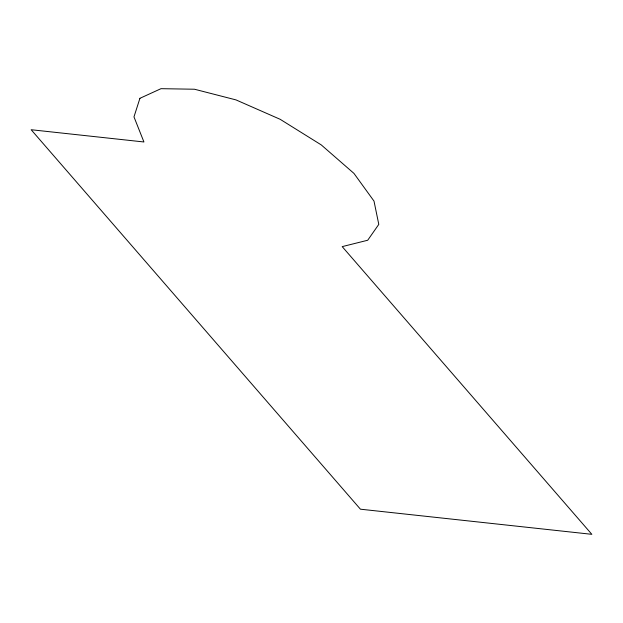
<?xml version="1.0" encoding="UTF-8"?>
<svg xmlns="http://www.w3.org/2000/svg" width="623" height="623" viewBox="0 0 623 623"><rect width="100%" height="100%" fill="white"/><g stroke="black" fill="none" stroke-linecap="round" stroke-linejoin="round"><path stroke-width="0.93" d="M139.926 98.309L133.976 116.883L143.929 141.974L31.15 129.724L360.429 509.193L591.85 534.324L342.198 246.622L367.71 240.244L378.792 224.381L374.002 201.097L353.957 173.404L321.258 144.91L280.155 119.297L235.985 99.898L194.469 89.229L160.999 88.676L139.926 98.309"/></g></svg>
